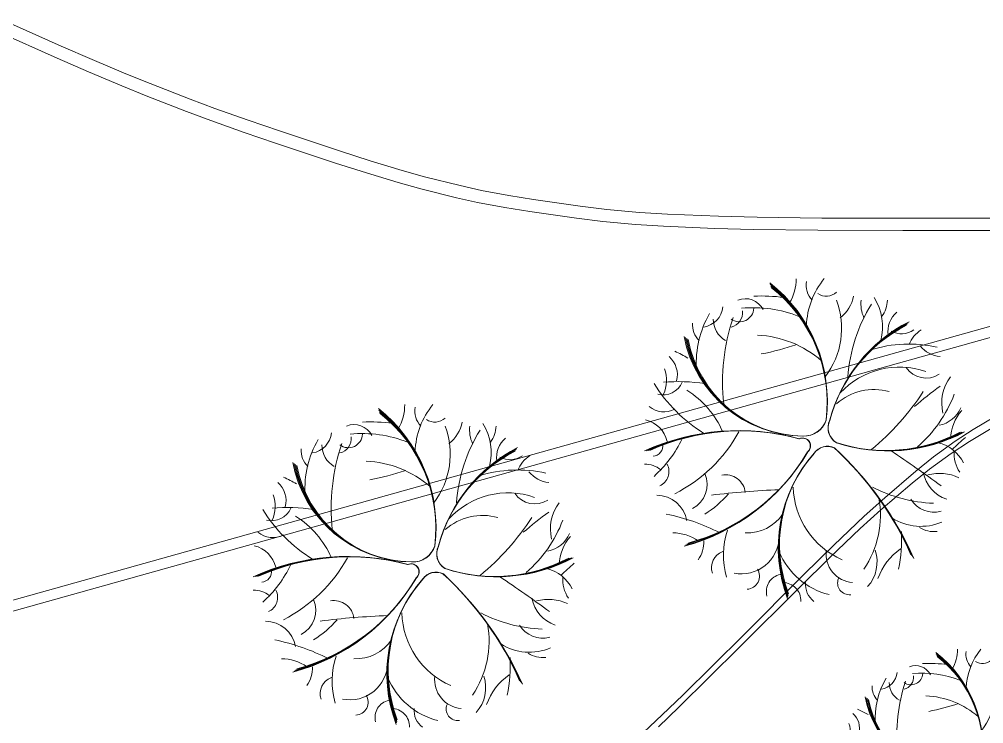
# Model space of a CAD drawing. Header units: metres. Extents: x -1097 to 1588, y -673 to 884.
# Drawn here: x 542.46 to 579.87, y 469.8 to 497.12 of the extents above; entities that cross this region are included whole.
import ezdxf

# ---------------------------------------------------------------- set-up
doc = ezdxf.new("R2010")
doc.units = ezdxf.units.M
for name, color, linetype, lineweight, plot in [('TERRENO', 188, 'Continuous', 0, False), ('VEGETACION', 85, 'Continuous', 0, False), ('VISTA LEJOS', 7, 'Continuous', 0, False)]:
    doc.layers.add(name, color=color, linetype=linetype, lineweight=lineweight, plot=plot)

msp = doc.modelspace()

# ---------------------------------------------------------------- linework, layer by layer
at = {"layer": 'TERRENO'}
for points in [[(541.598, 496.651), (543.931, 495.615), (545.141, 495.087), (546.437, 494.539), (547.387, 494.155), (548.942, 493.551), (549.893, 493.195), (551.189, 492.735), (552.398, 492.322), (554.731, 491.544), (555.922, 491.16), (557.16, 490.786), (558.034, 490.546), (559.416, 490.2), (560.232, 490.018), (561.298, 489.816), (562.258, 489.662), (564.072, 489.403), (565.099, 489.278), (566.367, 489.163), (567.451, 489.096), (569.439, 489.01), (570.936, 488.971), (573.442, 488.942), (576.735, 488.933), (586.565, 488.933)], [(580.613, 481.521), (579.317, 480.744), (578.607, 480.283), (577.772, 479.678), (577.09, 479.131), (575.88, 478.094), (575.084, 477.374), (573.903, 476.251), (572.732, 475.099), (570.399, 472.766), (569.227, 471.602), (568.047, 470.443), (567.25, 469.675)]]:
    msp.add_lwpolyline(points, dxfattribs=at)
at = {"layer": 'VEGETACION'}
for centre, radius, start, end in [((567.944, 482.3), 5.862, -7.0126, 51.7609), ((568, 482.286), 5.803, -7.0126, 51.7609), ((568.056, 482.271), 5.745, -7.0126, 51.7609), ((568.113, 482.257), 5.686, -7.0126, 51.7609), ((570.725, 487.065), 1.869, -30.3109, -0.1369), ((573.821, 486.806), 0.839, 169.6778, -136.2887), ((575.993, 485.141), 3, 140.203, 178.1947), ((571.243, 479.818), 6.571, 82.3394, 92.5468), ((573.766, 486.961), 0.58, -125.0679, -46.7585), ((573.462, 486.64), 1.382, -52.2138, -10.7459), ((570.626, 485.509), 0.775, 26.989, 112.3536), ((571.225, 485.14), 3.133, -37.04, 20.2784), ((580.842, 482.787), 6.258, 148.3668, 175.7309), ((576.459, 486.096), 1.353, 174.4694, -156.1224), ((573.768, 485.192), 2.176, -14.1206, 31.5271), ((575.094, 486.239), 1.04, -37.8757, -0.6938), ((572.564, 483.779), 3.845, 149.9473, -176.8254), ((568.873, 486.049), 0.878, -80.5732, -5.4598), ((570.404, 485.935), 0.548, -126.8376, -2.2225), ((569.957, 485.732), 0.561, -77.8599, 7.8919), ((570.947, 481.182), 4.754, 68.3223, 95.6759), ((577.086, 485.035), 0.93, 129.1335, -169.7906), ((569.432, 485.274), 0.855, 175.5863, -134.2924), ((570.32, 485.478), 0.939, 178.8709, -119.6274), ((577.598, 483.045), 7.859, 161.4244, -173.9045), ((579.547, 480.058), 5.846, 117.2325, 165.0827), ((579.608, 480.049), 5.906, 117.2325, 165.0827), ((579.67, 480.041), 5.967, 117.2325, 165.0827), ((579.731, 480.033), 6.027, 117.2325, 165.0827), ((570.904, 480.781), 4.093, 49.1819, 87.2866), ((576.678, 485.732), 0.81, -119.4079, -53.7772), ((578.095, 484.061), 1.206, 122.4262, 158.3906), ((572.9, 485.688), 4.73, -169.3991, -90.6111), ((572.907, 485.64), 4.683, -169.3991, -90.6111), ((572.913, 485.591), 4.635, -169.3991, -90.6111), ((572.92, 485.543), 4.588, -169.3991, -90.6111), ((569.059, 495.257), 11.329, -78.8812, -71.6233), ((576.967, 479.528), 4.996, 77.262, 107.3482), ((565.392, 478.728), 6.054, 60.2465, 65.6779), ((578.292, 485.158), 1.128, -141.3142, -95.8118), ((567.058, 483.332), 0.931, -14.6065, 49.1598), ((566.318, 483.113), 1.251, -25.4563, 21.2377), ((576.605, 480.517), 3.119, 70.8016, 137.4059), ((577.633, 484.127), 0.922, -146.5166, -56.5593), ((572.197, 486.185), 6.03, -148.0271, -121.8354), ((567.421, 483.38), 0.827, -103.4701, -23.891), ((568.013, 475.714), 7.353, 81.8669, 94.4128), ((579.935, 482.238), 1.693, 143.1596, -166.5877), ((566.456, 479.695), 3.584, 23.3346, 57.9119), ((575.615, 480.572), 2.189, 74.3184, 131.5501), ((569.54, 487.803), 9.484, -50.9616, -32.7007), ((586.638, 471.22), 14.413, 125.9438, 130.9474), ((573.944, 484.406), 5.12, -49.014, -20.954), ((552.763, 477.417), 5.862, -7.0126, 51.7609), ((552.819, 477.403), 5.803, -7.0126, 51.7609), ((552.875, 477.389), 5.745, -7.0126, 51.7609), ((555.544, 482.183), 1.869, -30.3109, -0.1369), ((558.64, 481.923), 0.839, 169.6778, -136.2887), ((560.812, 480.258), 3, 140.203, 178.1947), ((567.469, 482.777), 0.88, -130.2988, -61.7859), ((577.934, 482.491), 1.134, -79.471, -22.6738), ((580.411, 480.757), 1.835, 139.4516, 176.9574), ((556.062, 474.935), 6.571, 82.3394, 92.5468), ((552.932, 477.374), 5.686, -7.0126, 51.7609), ((558.585, 482.079), 0.58, -125.0679, -46.7585), ((558.281, 481.758), 1.382, -52.2138, -10.7459), ((566.48, 480.469), 1.149, 14.1637, 76.1762), ((572.899, 481.864), 0.907, -93.1322, -17.9739), ((572.906, 481.854), 0.898, -93.1322, -17.9739), ((572.912, 481.844), 0.889, -93.1322, -17.9739), ((572.919, 481.834), 0.88, -93.1322, -17.9739), ((574.489, 481.267), 0.66, 153.4198, -121.2712), ((574.498, 481.271), 0.667, 153.4198, -121.2712), ((574.507, 481.275), 0.674, 153.4198, -121.2712), ((574.517, 481.28), 0.681, 153.4198, -121.2712), ((555.445, 480.627), 0.775, 26.989, 112.3536), ((556.044, 480.258), 3.133, -37.04, 20.2784), ((565.661, 477.905), 6.258, 148.3668, 175.7309), ((561.278, 481.213), 1.353, 174.4694, -156.1224), ((558.587, 480.31), 2.176, -14.1206, 31.5271), ((559.913, 481.356), 1.04, -37.8757, -0.6938), ((570.364, 472.287), 8.881, 74.7272, 114.2407), ((570.396, 472.373), 8.792, 74.7272, 114.2407), ((570.428, 472.458), 8.703, 74.7272, 114.2407), ((570.46, 472.544), 8.615, 74.7272, 114.2407), ((565.228, 483.948), 5.869, -63.0744, -28.8672), ((576.101, 486.653), 6.263, -108.1317, -62.2585), ((576.126, 486.712), 6.327, -108.1317, -62.2585), ((576.152, 486.771), 6.391, -108.1317, -62.2585), ((557.383, 478.897), 3.845, 149.9473, -176.8254), ((553.692, 481.166), 0.878, -80.5732, -5.4598), ((555.223, 481.052), 0.548, -126.8376, -2.2225), ((554.776, 480.849), 0.561, -77.8599, 7.8919), ((555.766, 476.3), 4.754, 68.3223, 95.6759), ((561.905, 480.152), 0.93, 129.1335, -169.7906), ((563.89, 482.928), 4.762, -47.9098, -25.8136), ((572.831, 480.57), 0.311, -49.8029, 114.2093), ((572.838, 480.573), 0.308, -49.8029, 114.2093), ((572.846, 480.576), 0.305, -49.8029, 114.2093), ((572.853, 480.579), 0.302, -49.8029, 114.2093), ((576.075, 486.594), 6.199, -108.1317, -62.2585), ((586.204, 472.73), 10.79, 130.7293, 134.4144), ((554.251, 480.391), 0.855, 175.5863, -134.2924), ((555.14, 480.595), 0.939, 178.8709, -119.6274), ((562.417, 478.162), 7.859, 161.4244, -173.9045), ((564.366, 475.175), 5.846, 117.2325, 165.0827), ((564.427, 475.167), 5.906, 117.2325, 165.0827), ((564.489, 475.159), 5.967, 117.2325, 165.0827), ((564.55, 475.15), 6.027, 117.2325, 165.0827), ((567.029, 480.566), 0.39, -87.4794, 11.746), ((573.811, 479.913), 0.64, 64.1571, 144.9717), ((573.809, 479.923), 0.634, 64.1571, 144.9717), ((573.807, 479.932), 0.627, 64.1571, 144.9717), ((573.804, 479.941), 0.621, 64.1571, 144.9717), ((565.608, 471.29), 12.511, 23.8645, 47.4059), ((565.525, 471.191), 12.64, 23.8645, 47.4059), ((565.443, 471.093), 12.769, 23.8645, 47.4059), ((565.361, 470.994), 12.898, 23.8645, 47.4059), ((541.897, 429.28), 61.595, 53.87007, 56.06767), ((577.742, 479.229), 1.513, 26.9787, 76.13), ((580.027, 480.28), 1.306, 175.4194, -146.0112), ((555.723, 475.899), 4.093, 49.1819, 87.2866), ((561.497, 480.849), 0.81, -119.4079, -53.7772), ((562.914, 479.178), 1.206, 122.4262, 158.3906), ((566.175, 484.356), 7.95, -74.8679, -30.4024), ((566.249, 484.321), 7.87, -74.8679, -30.4024), ((566.323, 484.286), 7.791, -74.8679, -30.4024), ((566.397, 484.251), 7.711, -74.8679, -30.4024), ((577.408, 476.624), 5.509, 138.4124, -158.9788), ((577.369, 476.666), 5.454, 138.4124, -158.9788), ((577.331, 476.708), 5.399, 138.4124, -158.9788), ((577.293, 476.751), 5.344, 138.4124, -158.9788), ((557.719, 480.806), 4.73, -169.3991, -90.6111), ((557.726, 480.757), 4.683, -169.3991, -90.6111), ((557.732, 480.709), 4.635, -169.3991, -90.6111), ((557.739, 480.661), 4.588, -169.3991, -90.6111), ((553.878, 490.374), 11.329, -78.8812, -71.6233), ((561.786, 474.645), 4.996, 77.262, 107.3482), ((566.728, 478.866), 0.997, 52.2518, 90.5793), ((567.051, 479.585), 0.61, -65.7095, 27.1401), ((550.211, 473.845), 6.054, 60.2465, 65.6779), ((563.111, 480.276), 1.128, -141.3142, -95.8118), ((568.069, 479.081), 1.069, -61.5198, 22.9503), ((569.848, 478.678), 0.78, 6.6356, 100.1339), ((578.871, 479.81), 1.374, -169.0993, -108.5458), ((578.161, 477.722), 1.784, 65.2459, 104.8545), ((551.877, 478.449), 0.931, -14.6065, 49.1598), ((572.882, 450.307), 28.581, 91.8959, 97.1824), ((575.634, 479.051), 3.15, -178.6401, -113.41), ((578.149, 484.017), 5.671, -117.2715, -92.2861), ((551.137, 478.23), 1.251, -25.4563, 21.2377), ((561.424, 475.634), 3.119, 70.8016, 137.4059), ((562.452, 479.245), 0.922, -146.5166, -56.5593), ((567.16, 477.442), 1.222, 10.8837, 88.4892), ((567.08, 481.158), 3.781, -58.5365, -40.244), ((572.144, 477.889), 3.722, -34.2307, 10.3731), ((577.942, 479.047), 1.045, -148.9222, -74.8688), ((552.24, 478.497), 0.827, -103.4701, -23.891), ((552.832, 470.831), 7.353, 81.8669, 94.4128), ((564.754, 477.355), 1.693, 143.1596, -166.5877), ((557.016, 481.303), 6.03, -148.0271, -121.8354), ((551.275, 474.813), 3.584, 23.3346, 57.9119), ((560.434, 475.689), 2.189, 74.3184, 131.5501), ((554.359, 482.921), 9.484, -50.9616, -32.7007), ((571.457, 466.337), 14.413, 125.9438, 130.9474), ((565.841, 469.714), 8.396, 63.1155, 78.2042), ((570.711, 478.852), 1.651, -93.0608, -33.7955), ((577.433, 479.546), 2.092, -122.2591, -66.9897), ((558.763, 479.524), 5.12, -49.014, -20.954), ((577.946, 478.33), 1.081, -121.9118, -83.5178), ((552.288, 477.895), 0.88, -130.2988, -61.7859), ((562.753, 477.608), 1.134, -79.471, -22.6738), ((565.23, 475.874), 1.835, 139.4516, 176.9574), ((567.804, 475.468), 1.735, 55.0521, 89.7129), ((572.98, 476.334), 3.202, 162.2918, -164.5827), ((570.471, 477.076), 1.466, -101.2643, -1.1503), ((570.714, 476.969), 5.974, -11.3278, 2.7521), ((551.299, 475.586), 1.149, 14.1637, 76.1762), ((557.718, 476.982), 0.907, -93.1322, -17.9739), ((557.725, 476.972), 0.898, -93.1322, -17.9739), ((557.731, 476.961), 0.889, -93.1322, -17.9739), ((557.738, 476.951), 0.88, -93.1322, -17.9739), ((559.308, 476.384), 0.66, 153.4198, -121.2712), ((559.317, 476.389), 0.667, 153.4198, -121.2712), ((559.326, 476.393), 0.674, 153.4198, -121.2712), ((559.336, 476.397), 0.681, 153.4198, -121.2712), ((567.711, 476.884), 1.306, -33.6652, 0.2761), ((555.183, 467.404), 8.881, 74.7272, 114.2407), ((555.215, 467.49), 8.792, 74.7272, 114.2407), ((555.247, 467.576), 8.703, 74.7272, 114.2407), ((555.279, 467.661), 8.615, 74.7272, 114.2407), ((569.97, 475.852), 0.66, 109.7766, -161.1616), ((574.574, 477.575), 2.858, -157.3326, -104.242), ((574.868, 476.386), 1.115, 172.8016, -94.3436), ((574.311, 476.071), 1.423, -42.0554, 18.6273), ((577.982, 474.649), 2.347, 124.7312, 160.552), ((548.709, 478.045), 4.762, -47.9098, -25.8136), ((550.047, 479.066), 5.869, -63.0744, -28.8672), ((557.65, 475.688), 0.311, -49.8029, 114.2093), ((557.657, 475.691), 0.308, -49.8029, 114.2093), ((557.665, 475.693), 0.305, -49.8029, 114.2093), ((557.672, 475.696), 0.302, -49.8029, 114.2093), ((560.894, 481.711), 6.199, -108.1317, -62.2585), ((560.92, 481.77), 6.263, -108.1317, -62.2585), ((560.945, 481.829), 6.327, -108.1317, -62.2585), ((560.971, 481.889), 6.391, -108.1317, -62.2585), ((571.023, 467.847), 10.79, 130.7293, 134.4144), ((551.848, 475.683), 0.39, -87.4794, 11.746), ((558.63, 475.031), 0.64, 64.1571, 144.9717), ((558.628, 475.04), 0.634, 64.1571, 144.9717), ((558.626, 475.049), 0.627, 64.1571, 144.9717), ((558.623, 475.059), 0.621, 64.1571, 144.9717), ((550.427, 466.407), 12.511, 23.8645, 47.4059), ((550.344, 466.309), 12.64, 23.8645, 47.4059), ((550.262, 466.21), 12.769, 23.8645, 47.4059), ((550.18, 466.112), 12.898, 23.8645, 47.4059), ((526.716, 424.397), 61.595, 53.87007, 56.06767), ((562.561, 474.347), 1.513, 26.9787, 76.13), ((564.846, 475.398), 1.306, 175.4194, -146.0112), ((570.661, 475.525), 0.513, -86.0663, 31.7343), ((572.114, 474.927), 0.675, 102.0332, -164.9929), ((550.994, 479.473), 7.95, -74.8679, -30.4024), ((551.068, 479.438), 7.87, -74.8679, -30.4024), ((551.142, 479.403), 7.791, -74.8679, -30.4024), ((551.216, 479.368), 7.711, -74.8679, -30.4024), ((562.227, 471.741), 5.509, 138.4124, -158.9788), ((562.188, 471.784), 5.454, 138.4124, -158.9788), ((562.15, 471.826), 5.399, 138.4124, -158.9788), ((562.112, 471.868), 5.344, 138.4124, -158.9788), ((572.081, 474.578), 0.696, -2.8136, 89.859), ((573.773, 475.201), 0.818, 174.9157, -126.473), ((574.658, 475.257), 0.456, 157.6352, -83.3031), ((551.547, 473.984), 0.997, 52.2518, 90.5793), ((551.87, 474.702), 0.61, -65.7095, 27.1401), ((552.888, 474.199), 1.069, -61.5198, 22.9503), ((554.667, 473.795), 0.78, 6.6356, 100.1339), ((563.69, 474.928), 1.374, -169.0993, -108.5458), ((562.98, 472.839), 1.784, 65.2459, 104.8545), ((560.453, 474.169), 3.15, -178.6401, -113.41), ((562.968, 479.135), 5.671, -117.2715, -92.2861), ((551.979, 472.559), 1.222, 10.8837, 88.4892), ((551.899, 476.276), 3.781, -58.5365, -40.244), ((557.701, 445.425), 28.581, 91.8959, 97.1824), ((556.963, 473.006), 3.722, -34.2307, 10.3731), ((562.761, 474.164), 1.045, -148.9222, -74.8688), ((550.66, 464.832), 8.396, 63.1155, 78.2042), ((555.53, 473.969), 1.651, -93.0608, -33.7955), ((562.252, 474.664), 2.092, -122.2591, -66.9897), ((562.765, 473.447), 1.081, -121.9118, -83.5178), ((575.018, 468.759), 4.844, -7.0126, 51.7609), ((575.065, 468.747), 4.795, -7.0126, 51.7609), ((577.316, 472.697), 1.544, -30.3109, -0.1369), ((579.874, 472.482), 0.693, 169.6778, -136.2887), ((581.669, 471.106), 2.478, 140.203, 178.1947), ((552.623, 470.585), 1.735, 55.0521, 89.7129), ((557.799, 471.451), 3.202, 162.2918, -164.5827), ((555.29, 472.194), 1.466, -101.2643, -1.1503), ((555.533, 472.086), 5.974, -11.3278, 2.7521), ((577.744, 466.709), 5.429, 82.3394, 92.5468), ((575.111, 468.735), 4.747, -7.0126, 51.7609), ((575.158, 468.723), 4.698, -7.0126, 51.7609), ((579.829, 472.611), 0.479, -125.0679, -46.7585), ((552.53, 472.001), 1.306, -33.6652, 0.2761), ((575.786, 471.857), 0.725, -80.5732, -5.4598), ((577.234, 471.411), 0.64, 26.989, 112.3536), ((577.5, 467.836), 3.928, 68.3223, 95.6759), ((577.729, 471.106), 2.589, -37.04, 20.2784), ((554.789, 470.969), 0.66, 109.7766, -161.1616), ((559.393, 472.692), 2.858, -157.3326, -104.242), ((559.687, 471.503), 1.115, 172.8016, -94.3436), ((559.13, 471.188), 1.423, -42.0554, 18.6273), ((562.801, 469.766), 2.347, 124.7312, 160.552), ((578.836, 469.981), 3.177, 149.9473, -176.8254), ((576.982, 471.385), 0.776, 178.8709, -119.6274), ((582.995, 469.375), 6.494, 161.4244, -173.9045), ((577.051, 471.762), 0.453, -126.8376, -2.2225), ((576.682, 471.595), 0.464, -77.8599, 7.8919), ((576.248, 471.216), 0.707, 175.5863, -134.2924), ((555.48, 470.642), 0.513, -86.0663, 31.7343), ((556.933, 470.044), 0.675, 102.0332, -164.9929), ((579.113, 471.559), 3.908, -169.3991, -90.6111), ((579.119, 471.519), 3.869, -169.3991, -90.6111), ((579.124, 471.479), 3.83, -169.3991, -90.6111), ((579.13, 471.439), 3.791, -169.3991, -90.6111), ((577.464, 467.504), 3.382, 49.1819, 87.2866), ((556.9, 469.695), 0.696, -2.8136, 89.859), ((558.592, 470.318), 0.818, 174.9157, -126.473), ((559.477, 470.374), 0.456, 157.6352, -83.3031), ((572.91, 465.808), 5.002, 60.2465, 65.6779), ((575.939, 479.465), 9.361, -78.8812, -71.6233), ((574.286, 469.612), 0.769, -14.6065, 49.1598), ((573.675, 469.431), 1.034, -25.4563, 21.2377)]:
    msp.add_arc(centre, radius, start, end, dxfattribs=at)
at = {"layer": 'VISTA LEJOS'}
for points in [[(541.749, 497.121), (544.082, 496.084), (545.291, 495.556), (546.587, 495.009), (547.538, 494.625), (549.093, 494.02), (550.043, 493.665), (551.339, 493.204), (552.549, 492.791), (554.882, 492.014), (556.072, 491.63), (557.311, 491.255), (558.184, 491.015), (559.567, 490.67), (560.383, 490.487), (561.448, 490.286), (562.408, 490.132), (564.223, 489.873), (565.25, 489.748), (566.517, 489.633), (567.602, 489.566), (569.589, 489.479), (571.087, 489.441), (573.593, 489.412), (576.886, 489.403), (586.716, 489.403)], [(541.598, 496.651), (543.931, 495.615), (545.141, 495.087), (546.437, 494.539), (547.387, 494.155), (548.942, 493.551), (549.893, 493.195), (551.189, 492.735), (552.398, 492.322), (554.731, 491.544), (555.922, 491.16), (557.16, 490.786), (558.034, 490.546), (559.416, 490.2), (560.232, 490.018), (561.298, 489.816), (562.258, 489.662), (564.072, 489.403), (565.099, 489.278), (566.367, 489.163), (567.451, 489.096), (569.439, 489.01), (570.936, 488.971), (573.442, 488.942), (576.735, 488.933), (586.565, 488.933)], [(592.233, 488.604), (535.514, 472.716)], [(592.082, 488.134), (535.363, 472.246)], [(580.764, 481.991), (579.468, 481.213), (578.758, 480.753), (577.922, 480.148), (577.241, 479.601), (576.031, 478.564), (575.234, 477.844), (574.054, 476.721), (572.882, 475.569), (570.549, 473.236), (569.378, 472.072), (568.197, 470.912), (567.401, 470.144), (566.191, 469)], [(580.613, 481.521), (579.317, 480.744), (578.607, 480.283), (577.772, 479.678), (577.09, 479.131), (575.88, 478.094), (575.084, 477.374), (573.903, 476.251), (572.732, 475.099), (570.399, 472.766), (569.227, 471.602), (568.047, 470.443), (567.25, 469.675)]]:
    msp.add_lwpolyline(points, dxfattribs=at)

doc.saveas('drawing.dxf')
